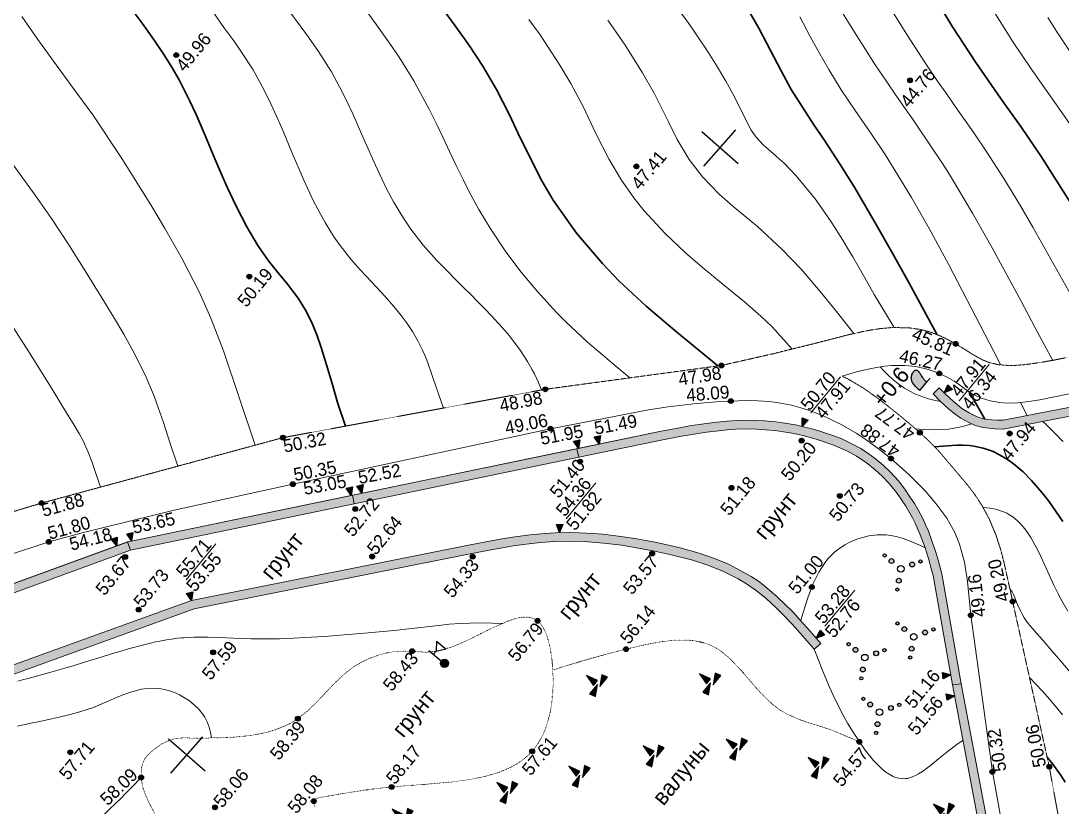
# Model space of a CAD drawing. Header units: millimetres. Extents: x -2893842 to -949497, y -1203244 to 262218.
# Drawn here: x -2253572 to -2189106, y -171913 to -123265 of the extents above; entities that cross this region are included whole.
import ezdxf

# ---------------------------------------------------------------- set-up
doc = ezdxf.new("R2010")
doc.units = ezdxf.units.MM
doc.linetypes.add('g5_05x2', pattern=[3.5, 2.5, -1])
doc.linetypes.add('g5_366', pattern=[0.85, 0.1, -0.75])
doc.layers.get('0').update_dxf_attribs({"lineweight": 5})
for name, color, linetype in [('!!!_ Размеры', 7, 'Continuous'), ('02_сетка', 253, 'Continuous'), ('06_Инженерно-технические сооружения', 253, 'Continuous'), ('07_Объекты электропередачи', 253, 'Continuous'), ('10_Границы покрытий и угодий', 253, 'Continuous'), ('12_Рельеф', 253, 'Continuous'), ('13_Растительность', 253, 'Continuous'), ('19_Горизонтали', 253, 'Continuous'), ('61_Отметки высоты поверхности', 253, 'Continuous')]:
    doc.layers.add(name, color=color, linetype=linetype)
doc.styles.add('LIKE17', font='d431.shx')
doc.styles.add('LIKE36', font='pragmai.shx')
doc.linetypes.add('g5_280_1', pattern='A,0.001,[21,GUGK_2005.shx,S=1,R=180,X=0,Y=0],2', length=2.001)

# ---------------------------------------------------------------- blocks, each defined once
blk = doc.blocks.new('BL_333')
at = {"color": 0}
for p, q in [((0, -3), (0, 3)), ((-3, 0), (3, 0))]:
    blk.add_line(p, q, dxfattribs=at)
blk = doc.blocks.new('g5_346')
blk.add_hatch(color=0).paths.add_polyline_path([(-0.375, 0), (-0.369, 0.104), (-0.361, 0.21), (-0.353, 0.299), (-0.341, 0.389), (-0.328, 0.465), (-0.313, 0.536), (-0.295, 0.599), (-0.276, 0.655), (-0.253, 0.71), (-0.224, 0.764), (-0.188, 0.818), (-0.144, 0.87), (-0.104, 0.907), (-0.06, 0.94), (-0.01, 0.971), (0.039, 0.993), (0.092, 1.013), (0.153, 1.029), (0.218, 1.041), (0.265, 1.046), (0.312, 1.046), (0.366, 1.041), (0.408, 1.029), (0.443, 1.011), (0.469, 0.986), (0.478, 0.971), (0.49, 0.941), (0.495, 0.904), (0.496, 0.872), (0.492, 0.833), (0.482, 0.774), (0.466, 0.712), (0.449, 0.654), (0.432, 0.601), (0.417, 0.553), (0.396, 0.489), (0.372, 0.417), (0.356, 0.362), (0.343, 0.318), (0.331, 0.269), (0.321, 0.221), (0.316, 0.188), (0.313, 0.153), (0.312, 0.121), (0.314, 0.093), (0.32, 0.067), (0.328, 0.047), (0.338, 0.029), (0.352, 0.015), (0.368, 0.004), (0.375, 0)])
at = {"color": 0}
for points in [[(-0.375, 0), (-0.369, 0.104), (-0.361, 0.21), (-0.353, 0.299), (-0.341, 0.389), (-0.328, 0.465), (-0.313, 0.536), (-0.295, 0.599), (-0.276, 0.655), (-0.253, 0.71), (-0.224, 0.764), (-0.188, 0.818), (-0.144, 0.87), (-0.104, 0.907), (-0.06, 0.94), (-0.01, 0.971), (0.039, 0.993), (0.092, 1.013), (0.153, 1.029), (0.218, 1.041), (0.265, 1.046), (0.312, 1.046), (0.366, 1.041), (0.408, 1.029), (0.443, 1.011), (0.469, 0.986), (0.478, 0.971), (0.49, 0.941), (0.495, 0.904), (0.496, 0.872), (0.492, 0.833), (0.482, 0.774), (0.466, 0.712), (0.449, 0.654), (0.432, 0.601), (0.417, 0.553), (0.396, 0.489), (0.372, 0.417), (0.356, 0.362), (0.343, 0.318), (0.331, 0.269), (0.321, 0.221), (0.316, 0.188), (0.313, 0.153), (0.312, 0.121), (0.314, 0.093), (0.32, 0.067), (0.328, 0.047), (0.338, 0.029), (0.352, 0.015), (0.368, 0.004), (0.375, 0)], [(-0.375, 0), (0.375, 0)], [(0.375, 0), (0.625, 0)]]:
    blk.add_lwpolyline(points, dxfattribs=at)
blk = doc.blocks.new('g5_330')
blk.add_hatch(color=0).paths.add_polyline_path([(-0.15, 0, 1), (0.15, 0, 1)])
at = {"color": 0}
blk.add_circle((0, 0), 0.15, dxfattribs=at)
blk = doc.blocks.new('g5_111_3b')
h = blk.add_hatch(color=0)
edge = h.paths.add_edge_path()
edge.add_arc((0, 0), 0.25, 0, 360)
at = {"color": 0}
for points in [[(0, 1.25), (0, 0.25)], [(0.25, 0.875), (0, 0.875)], [(0.75, 1.25), (0.25, 0.875), (0.75, 0.5)], [(0.75, 1.25), (0.75, 0.5)]]:
    blk.add_lwpolyline(points, dxfattribs=at)
blk.add_circle((0, 0), 0.25, dxfattribs=at)
blk = doc.blocks.new('g5_395_2')
h = blk.add_hatch(color=0)
h.paths.add_polyline_path([(-0.8, -0.375, 1), (-0.5, -0.375, 1)])
h.paths.add_polyline_path([(-1.026, -0.65, 1), (-1.226, -0.65, 1)])
h.paths.add_polyline_path([(0.8, -0.375, 1), (0.5, -0.375, 1)])
h.paths.add_polyline_path([(1.026, -0.65, 1), (1.226, -0.65, 1)])
h.paths.add_polyline_path([(0.15, 0.75, 1), (-0.15, 0.75, 1)])
h.paths.add_polyline_path([(0.1, 1.3, 1), (-0.1, 1.3, 1)])
at = {"color": 0}
for centre, radius in [((0, 1.3), 0.1), ((0, 0.75), 0.15), ((0, 0), 0.2), ((-1.126, -0.65), 0.1), ((-0.65, -0.375), 0.15), ((0.65, -0.375), 0.15), ((1.126, -0.65), 0.1)]:
    blk.add_circle(centre, radius, dxfattribs=at)
blk = doc.blocks.new('g5_348b')
for points in [[(-0.194, 0.15), (0.194, 0.15), (0, 0.874)], [(-0.75, 0), (-0.649, -0.375), (0, 0)], [(0.75, -0.2), (0.649, 0.175), (0, -0.2)]]:
    blk.add_hatch(color=0).paths.add_polyline_path(points)
at = {"color": 0}
for points in [[(-0.194, 0.15), (0.194, 0.15), (0, 0.874)], [(-0.75, 0), (-0.649, -0.375), (0, 0)], [(0.75, -0.2), (0.649, 0.175), (0, -0.2)]]:
    blk.add_lwpolyline(points, close=True, dxfattribs=at)
blk = doc.blocks.new('g5_330a')
blk.add_hatch(color=0).paths.add_polyline_path([(0, 0), (-0.2, 0.5), (0.2, 0.5)])
at = {"color": 0}
blk.add_lwpolyline([(0, 0), (-0.2, 0.5), (0.2, 0.5)], close=True, dxfattribs=at)
blk = doc.blocks.new('Топо_07.04.17')
at = {"layer": '06_Инженерно-технические сооружения', "linetype": 'Continuous', "lineweight": 20}
for points in [[(-271117, -2933), (-270695, -2597), (-270420, -2942), (-270136, -3283), (-269909, -3546), (-269709, -3754), (-269439, -4019), (-269032, -4350), (-268725, -4550), (-268464, -4694), (-268102, -4839), (-267684, -4935), (-267332, -5001), (-266979, -5033), (-234682, -2483), (-211990, -606), (-206575, -156), (-205784, 79), (-205350, 464), (-204995, 931), (-204435, 1899), (-203961, 1641), (-204236, 1136), (-204501, 701), (-204712, 375), (-205077, -46), (-205524, -405), (-206479, -690), (-211832, -1135), (-234639, -3021), (-267053, -5580), (-267557, -5518), (-268300, -5348), (-268755, -5157), (-269163, -4920), (-269577, -4610), (-269893, -4334), (-270258, -3969), (-270711, -3444)], [(-293359, -4352), (-288063, -3867), (-286994, -3791), (-285977, -3727), (-285313, -3700), (-284553, -3695), (-284041, -3700), (-283517, -3724), (-282787, -3785), (-282229, -3859), (-281686, -3959), (-281106, -4078), (-280575, -4213), (-279958, -4397), (-279414, -4581), (-278621, -4889), (-277647, -5353), (-276789, -5855), (-276270, -6221), (-275708, -6688), (-275207, -7187), (-274817, -7642), (-274452, -8122), (-274060, -8725), (-273571, -9641), (-273249, -10408), (-273119, -10747), (-272886, -11494), (-272682, -12339), (-272548, -13020), (-272432, -13738), (-272380, -14101), (-271945, -20949), (-271404, -20947), (-271842, -14045), (-271971, -13187), (-272060, -12679), (-272214, -11953), (-272366, -11345), (-272497, -10925), (-272609, -10569), (-272829, -9998), (-273021, -9547), (-273288, -9025), (-273521, -8587), (-273852, -8041), (-274308, -7419), (-274680, -6966), (-275111, -6520), (-275519, -6143), (-275941, -5792), (-276492, -5404), (-277052, -5061), (-277518, -4809), (-278409, -4393), (-278870, -4213), (-279229, -4073), (-279802, -3880), (-280431, -3693), (-280985, -3551), (-281683, -3410), (-282145, -3325), (-282729, -3248), (-283354, -3196), (-283972, -3162), (-284639, -3155), (-285432, -3161), (-286333, -3202), (-287053, -3254), (-288107, -3329), (-293408, -3814)], [(-307484, -5644), (-293359, -4352), (-293408, -3814), (-307533, -5106)], [(-321575, -6932), (-307484, -5644), (-307533, -5106), (-321663, -6398), (-321702, -6408)], [(-336713, -10587), (-321575, -6932), (-321702, -6408), (-336839, -10062)], [(-280205, -17792), (-279759, -17487), (-280096, -16995), (-280468, -16454), (-280735, -16085), (-281261, -15357), (-282115, -14309), (-282671, -13713), (-283115, -13278), (-283579, -12878), (-284167, -12463), (-284881, -11972), (-285700, -11519), (-286620, -11083), (-287756, -10630), (-288448, -10377), (-289255, -10108), (-289810, -9939), (-290477, -9737), (-291464, -9471), (-292418, -9252), (-292974, -9138), (-293858, -8991), (-294424, -8914), (-295306, -8830), (-295981, -8796), (-296883, -8779), (-297984, -8806), (-298633, -8838), (-299228, -8873), (-300739, -8989), (-318163, -10456), (-327621, -12705), (-341411, -16027), (-354570, -20281), (-355206, -20513), (-355801, -20753), (-356268, -20968), (-356745, -21210), (-357284, -21556), (-357888, -22064), (-358324, -22510), (-358663, -22906), (-359110, -23496), (-359523, -24124), (-359898, -24787), (-360152, -25268), (-360333, -25652), (-360810, -26902), (-361068, -27793), (-361333, -29070), (-361513, -30254), (-361670, -31401), (-351619, -81332), (-351090, -81225), (-361123, -31384), (-360981, -30348), (-360817, -29239), (-360544, -27924), (-360283, -27022), (-359836, -25865), (-359480, -25146), (-359104, -24468), (-358669, -23808), (-358242, -23245), (-357796, -22735), (-357349, -22316), (-356963, -21991), (-356477, -21679), (-355820, -21346), (-355114, -21054), (-354395, -20792), (-347571, -18609), (-341264, -16547), (-327496, -13230), (-318077, -10991), (-300696, -9527), (-299509, -9436), (-298671, -9381), (-297984, -9346), (-297196, -9325), (-296303, -9327), (-295439, -9364), (-294549, -9444), (-293605, -9577), (-292421, -9803), (-291335, -10065), (-290202, -10385), (-289419, -10623), (-288341, -10989), (-287141, -11452), (-286176, -11891), (-285256, -12382), (-284404, -12935), (-283918, -13299), (-283352, -13802), (-282806, -14351), (-282271, -14964), (-281690, -15684), (-281210, -16350)], [(-271945, -20949), (-271404, -20947), (-270380, -34900), (-270177, -45760), (-270717, -45770), (-270920, -34925)]]:
    blk.add_hatch(color=256, dxfattribs=at).paths.add_polyline_path(points)
at = {"layer": '02_сетка', "linetype": 'Continuous'}
for p, q in [((-283623, 12670), (-281401, 14686)), ((-281504, 12567), (-283520, 14789)), ((-320646, -20934), (-318425, -18918)), ((-318527, -21037), (-320544, -18816))]:
    blk.add_line(p, q, dxfattribs=at)
at = {"layer": '06_Инженерно-технические сооружения', "linetype": 'Continuous', "lineweight": 20}
for points in [[(-234639, -3021), (-267053, -5580), (-267557, -5518), (-268300, -5348), (-268755, -5157), (-269163, -4920), (-269577, -4610), (-269893, -4334), (-270258, -3969), (-270711, -3444), (-271117, -2933), (-270695, -2597), (-270420, -2942), (-270136, -3283), (-269909, -3546), (-269709, -3754), (-269439, -4019), (-269032, -4350), (-268725, -4550), (-268464, -4694), (-268102, -4839), (-267684, -4935), (-267332, -5001), (-266979, -5033), (-234682, -2483)], [(-278776, -3240), (-276693, -1231)], [(-269553, -3531), (-267471, -1522)], [(-294560, -8045), (-292478, -6035)], [(-318356, -9155), (-316273, -7145)], [(-341264, -16547), (-327496, -13230), (-318077, -10991), (-300696, -9527), (-299509, -9436), (-298671, -9381), (-297984, -9346), (-297196, -9325), (-296303, -9327), (-295439, -9364), (-294549, -9444), (-293605, -9577), (-292421, -9803), (-291335, -10065), (-290202, -10385), (-289419, -10623), (-288341, -10989), (-287141, -11452), (-286176, -11891), (-285256, -12382), (-284404, -12935), (-283918, -13299), (-283352, -13802), (-282806, -14351), (-282271, -14964), (-281690, -15684), (-281210, -16350), (-280205, -17792), (-279759, -17487), (-280096, -16995), (-280468, -16454), (-280735, -16085), (-281261, -15357), (-282115, -14309), (-282671, -13713), (-283115, -13278), (-283579, -12878), (-284167, -12463), (-284881, -11972), (-285700, -11519), (-286620, -11083), (-287756, -10630), (-288448, -10377), (-289255, -10108), (-289810, -9939), (-290477, -9737), (-291464, -9471), (-292418, -9252), (-292974, -9138), (-293858, -8991), (-294424, -8914), (-295306, -8830), (-295981, -8796), (-296883, -8779), (-297984, -8806), (-298633, -8838), (-299228, -8873), (-300739, -8989), (-318163, -10456), (-327621, -12705), (-341411, -16027)], [(-279389, -16448), (-277307, -14439)]]:
    blk.add_lwpolyline(points, dxfattribs=at)
at = {"layer": '06_Инженерно-технические сооружения', "linetype": 'g5_280_1', "lineweight": 20}
for points in [[(-204435, 1899), (-204995, 931), (-205350, 464), (-205784, 79), (-206575, -156), (-211990, -606), (-234682, -2483), (-266979, -5033), (-267332, -5001), (-267684, -4935), (-268102, -4839), (-268464, -4694), (-268810, -4495), (-269032, -4350), (-269439, -4019), (-269709, -3754), (-269909, -3546), (-270136, -3283), (-270420, -2942), (-270695, -2597)], [(-270380, -34900), (-271404, -20947), (-271842, -14045), (-271971, -13187), (-272060, -12679), (-272214, -11953), (-272366, -11345), (-272497, -10925), (-272609, -10569), (-272829, -9998), (-273021, -9547), (-273288, -9025), (-273521, -8587), (-273852, -8041), (-274308, -7419), (-274680, -6966), (-275111, -6520), (-275519, -6143), (-275941, -5792), (-276492, -5404), (-277052, -5061), (-277518, -4809), (-278409, -4393), (-278870, -4213), (-279229, -4073), (-279802, -3880), (-280431, -3693), (-280985, -3551), (-281683, -3410), (-282145, -3325), (-282729, -3248), (-283354, -3196), (-283972, -3162), (-284639, -3155), (-285432, -3161), (-286333, -3202), (-287053, -3254), (-288107, -3329), (-321663, -6398), (-347877, -12726)], [(-279759, -17487), (-280096, -16995), (-280468, -16454), (-280735, -16085), (-281261, -15357), (-282115, -14309), (-282671, -13713), (-283115, -13278), (-283579, -12878), (-284167, -12463), (-284881, -11972), (-285700, -11519), (-286620, -11083), (-287756, -10630), (-288448, -10377), (-289255, -10108), (-289810, -9939), (-290477, -9737), (-291464, -9471), (-292418, -9252), (-292974, -9138), (-293858, -8991), (-294424, -8914), (-295306, -8830), (-295981, -8796), (-296883, -8779), (-297984, -8806), (-298633, -8838), (-299228, -8873), (-300739, -8989), (-318163, -10456), (-327621, -12705), (-341411, -16027)]]:
    blk.add_lwpolyline(points, dxfattribs=at)
at = {"layer": '06_Инженерно-технические сооружения', "linetype": 'Continuous', "lineweight": 20}
for points in [[(-293359, -4352), (-288063, -3867), (-286994, -3791), (-285977, -3727), (-285313, -3700), (-284553, -3695), (-284041, -3700), (-283517, -3724), (-282787, -3785), (-282229, -3859), (-281686, -3959), (-281106, -4078), (-280575, -4213), (-279958, -4397), (-279414, -4581), (-278621, -4889), (-277647, -5353), (-276789, -5855), (-276270, -6221), (-275708, -6688), (-275207, -7187), (-274817, -7642), (-274452, -8122), (-274060, -8725), (-273571, -9641), (-273249, -10408), (-273119, -10747), (-272886, -11494), (-272682, -12339), (-272548, -13020), (-272432, -13738), (-272380, -14101), (-271945, -20949), (-271404, -20947), (-271842, -14045), (-271971, -13187), (-272060, -12679), (-272214, -11953), (-272366, -11345), (-272497, -10925), (-272609, -10569), (-272829, -9998), (-273021, -9547), (-273288, -9025), (-273521, -8587), (-273852, -8041), (-274308, -7419), (-274680, -6966), (-275111, -6520), (-275519, -6143), (-275941, -5792), (-276492, -5404), (-277052, -5061), (-277518, -4809), (-278409, -4393), (-278870, -4213), (-279229, -4073), (-279802, -3880), (-280431, -3693), (-280985, -3551), (-281683, -3410), (-282145, -3325), (-282729, -3248), (-283354, -3196), (-283972, -3162), (-284639, -3155), (-285432, -3161), (-286333, -3202), (-287053, -3254), (-288107, -3329), (-293408, -3814)], [(-307484, -5644), (-293359, -4352), (-293408, -3814), (-307533, -5106)], [(-321575, -6932), (-307484, -5644), (-307533, -5106), (-321663, -6398), (-321702, -6408)], [(-336713, -10587), (-321575, -6932), (-321702, -6408), (-336839, -10062)], [(-271945, -20949), (-271404, -20947), (-270380, -34900), (-270177, -45760), (-270717, -45770), (-270920, -34925)]]:
    blk.add_lwpolyline(points, close=True, dxfattribs=at)
at = {"layer": '10_Границы покрытий и угодий', "linetype": 'g5_05x2', "lineweight": 20}
for points in [[(-262622, -1624), (-263532, -1702), (-264423, -1753), (-265172, -1771), (-265776, -1756), (-266301, -1706), (-266906, -1586), (-267419, -1405), (-267825, -1190), (-268353, -821), (-268945, -344), (-269535, 110), (-270236, 568), (-270862, 894), (-271445, 1120), (-272169, 1307), (-273195, 1436), (-273873, 1455), (-274773, 1416), (-275861, 1303), (-277921, 1016), (-280613, 661), (-283935, 295)], [(-368216, -6668), (-367707, -7573), (-367179, -8369), (-366837, -8796), (-366395, -9272), (-365788, -9822), (-365369, -10137), (-364754, -10489), (-364272, -10665), (-363713, -10778), (-363229, -10820), (-362462, -10819), (-361220, -10748), (-360354, -10672), (-359352, -10500), (-357592, -10057), (-343263, -6415), (-326710, -3421), (-311414, -1083), (-294936, 60), (-283935, 295)], [(-276579, -1207), (-276067, -1549), (-275306, -2136), (-274404, -2946), (-273476, -3869), (-272787, -4583), (-272235, -5178), (-271692, -5807), (-271174, -6474), (-269710, -8651), (-269252, -9405), (-268888, -10132), (-268540, -11002), (-268245, -11996), (-268045, -12965), (-267921, -13859), (-266571, -26654), (-265953, -35661), (-265544, -45690), (-265212, -60377), (-265000, -80325), (-263208, -98815), (-262761, -112739), (-262608, -114858)]]:
    blk.add_lwpolyline(points, dxfattribs=at)
at = {"layer": '10_Границы покрытий и угодий', "linetype": 'Continuous', "lineweight": 20}
for points in [[(-276579, -1207), (-275666, -1044), (-275043, -963), (-274423, -909), (-273905, -890), (-273486, -897), (-272654, -981), (-272005, -1125), (-271474, -1299), (-271107, -1450), (-270632, -1688), (-270168, -1969), (-269723, -2296), (-269419, -2558), (-268987, -2981), (-268653, -3244), (-268163, -3535), (-267653, -3754), (-267078, -3924), (-266637, -4009), (-265974, -4073), (-265278, -4075), (-264581, -4034), (-243503, -2165)], [(-342456, -9180), (-326541, -5856), (-324426, -5530), (-318614, -4788), (-311126, -4016), (-294895, -2402), (-288743, -1926), (-287495, -1884), (-285744, -1874), (-284488, -1910), (-283607, -1959), (-282676, -2038), (-281942, -2131), (-281248, -2255), (-280786, -2363), (-279898, -2638), (-279342, -2855), (-278887, -3059), (-278111, -3462), (-276979, -4174), (-276093, -4835), (-275555, -5282), (-274803, -5966), (-274157, -6611), (-273186, -7690), (-272287, -8841), (-271712, -9681), (-271141, -10673), (-270744, -11604), (-270537, -12343), (-270361, -13491), (-270304, -14710), (-270342, -16799), (-270106, -26577), (-268829, -45483)], [(-280836, -15945), (-280659, -15527), (-280418, -14975), (-280295, -14707), (-280215, -14538), (-280121, -14344), (-279921, -13959), (-279832, -13798), (-279690, -13556), (-279515, -13282), (-279379, -13086), (-279178, -12824), (-279108, -12740), (-278945, -12557), (-278711, -12325), (-278496, -12140), (-278309, -11999), (-278054, -11834), (-277759, -11673), (-277599, -11598), (-277463, -11540), (-277313, -11482), (-277084, -11405), (-276923, -11359), (-276756, -11318), (-276448, -11258), (-276067, -11214), (-275684, -11202), (-275553, -11206), (-275218, -11234), (-274977, -11271), (-274725, -11328), (-274377, -11437), (-273970, -11605), (-273701, -11738), (-273460, -11868), (-273239, -11997), (-272996, -12144), (-272682, -12339)], [(-271690, -24433), (-272100, -24651), (-272667, -24975), (-273328, -25399), (-273872, -25755), (-274124, -25909), (-274400, -26063), (-274666, -26192), (-274851, -26266), (-274958, -26302), (-275063, -26332), (-275237, -26370), (-275381, -26387), (-275496, -26390), (-275653, -26379), (-275761, -26360), (-275911, -26319), (-276101, -26241), (-276237, -26168), (-276660, -25848), (-276905, -25600), (-277335, -25054), (-277771, -24363), (-277959, -24026), (-278264, -23432), (-278471, -23001), (-278667, -22565), (-278864, -22099), (-279269, -21023), (-279540, -20194), (-279683, -19718), (-279841, -19164), (-280034, -18445), (-280205, -17792)], [(-330540, -25180), (-330340, -25176), (-330085, -25165), (-329904, -25153), (-329688, -25133), (-329131, -25047), (-328874, -24988), (-328495, -24877), (-328070, -24725), (-327385, -24422), (-327038, -24246), (-326115, -23716), (-325444, -23278), (-324919, -22907), (-324710, -22753), (-324239, -22395), (-323874, -22108), (-323570, -21863), (-323110, -21487), (-322503, -20985)]]:
    blk.add_lwpolyline(points, dxfattribs=at)
at = {"layer": '10_Границы покрытий и угодий', "linetype": 'g5_366', "lineweight": 20}
for points in [[(-321917, -23304), (-322199, -22587), (-322353, -22107), (-322450, -21682), (-322491, -21385), (-322503, -20985), (-322483, -20726), (-322400, -20344), (-322256, -20019), (-322118, -19829), (-321979, -19687), (-321857, -19583), (-321702, -19470), (-321523, -19355), (-321314, -19233), (-321031, -19087), (-320748, -18968), (-320203, -18841), (-319916, -18830), (-319612, -18848), (-319164, -18907), (-318605, -18973), (-318245, -19012), (-317554, -19080), (-316968, -19126), (-316490, -19153), (-315869, -19167), (-315478, -19162), (-315009, -19138), (-314800, -19120), (-314396, -19071), (-313850, -18970), (-313239, -18799), (-313012, -18716), (-312800, -18628), (-312458, -18462), (-311855, -18089), (-311251, -17631), (-310930, -17365), (-310591, -17078), (-310053, -16627), (-309400, -16125), (-308827, -15757), (-308553, -15611), (-307824, -15311), (-307172, -15138), (-306732, -15064), (-306508, -15040), (-306183, -15020), (-306026, -15017), (-305600, -15029), (-304951, -15109), (-304404, -15221), (-304070, -15273), (-303410, -15278), (-302818, -15196), (-302536, -15135), (-302135, -15031), (-301762, -14919), (-301476, -14826), (-300416, -14447), (-299833, -14236), (-298794, -13915), (-298429, -13839), (-298133, -13802), (-297976, -13794), (-297695, -13810), (-297465, -13859), (-297219, -13969), (-297027, -14118), (-296874, -14306), (-296725, -14579), (-296611, -14895), (-296540, -15172), (-296439, -15890), (-296413, -16682), (-296442, -17403), (-296500, -18019), (-296563, -18462), (-296721, -19241), (-296890, -19834), (-296969, -20060), (-297191, -20596), (-297264, -20746), (-297446, -21080), (-297637, -21377), (-297848, -21656), (-298107, -21944), (-298272, -22102), (-298585, -22354), (-298957, -22593), (-299325, -22781), (-299737, -22948), (-300166, -23084), (-300660, -23203), (-301332, -23314), (-301992, -23381), (-302317, -23402), (-303432, -23427), (-305092, -23387), (-306248, -23342), (-307162, -23316), (-307959, -23310), (-308145, -23312), (-308616, -23319), (-308863, -23325), (-309886, -23363), (-310446, -23392), (-311022, -23427), (-311504, -23458), (-311796, -23478), (-311898, -23515), (-311971, -23559), (-312027, -23617), (-312056, -23673), (-312062, -23739), (-312061, -23805), (-312055, -23867), (-312032, -23951), (-312012, -24027)], [(-296436, -17252), (-295091, -16994), (-294433, -16877), (-292840, -16622), (-291917, -16495), (-291090, -16395), (-290413, -16326), (-289856, -16284), (-289299, -16264), (-288861, -16268), (-288322, -16303), (-287815, -16377), (-287591, -16425), (-287269, -16515), (-286935, -16639), (-286623, -16791), (-286382, -16939), (-286110, -17142), (-285893, -17333), (-285552, -17685), (-284973, -18419), (-284794, -18672), (-284484, -19127), (-284178, -19579), (-283871, -20014), (-283552, -20434), (-283156, -20890), (-282702, -21317), (-282309, -21608), (-281745, -21942), (-281206, -22209), (-280292, -22614), (-279642, -22915), (-278074, -23803)]]:
    blk.add_lwpolyline(points, dxfattribs=at)
at = {"layer": '19_Горизонтали', "linetype": 'Continuous', "lineweight": 20}
for points in [[(-266760, -1615), (-266866, -1342), (-269263, 4946), (-270203, 7275), (-271070, 9296), (-272392, 12113), (-273091, 13474), (-273935, 15035), (-274647, 16409), (-275269, 17733), (-275761, 18872), (-276176, 19892), (-276676, 21185)], [(-274158, 21422), (-273514, 20033), (-272877, 18714), (-272375, 17712), (-271822, 16645), (-271283, 15634), (-270720, 14595), (-270463, 14121), (-270218, 13666), (-268934, 11168), (-268582, 10438), (-267426, 7902), (-266463, 5641), (-265058, 2162), (-264374, 428), (-263926, -709), (-263523, -1702)], [(-275576, 1333), (-276483, 2804), (-277339, 4149), (-278351, 5636), (-279405, 7032), (-280751, 8580), (-282124, 10002), (-282881, 10837), (-283786, 12020), (-284491, 13183), (-285086, 14488), (-285516, 15684), (-286182, 17513), (-286745, 18836), (-287632, 20667), (-288517, 22309)], [(-273047, 1418), (-274040, 3597), (-274514, 4691), (-274860, 5489), (-275107, 6051), (-275362, 6622), (-275602, 7145), (-276157, 8296), (-276561, 9072), (-277015, 9880), (-278022, 11436), (-278678, 12291), (-278920, 12577), (-279126, 12806), (-279836, 13559), (-280217, 14084), (-280476, 14548), (-280476, 14548), (-280820, 15478), (-280820, 15478), (-281270, 16719), (-281692, 17750), (-282147, 18766), (-282572, 19649), (-283229, 20923), (-283563, 21538), (-284313, 22859)], [(-279474, 811), (-280551, 2321), (-281161, 3047), (-282076, 4041), (-283262, 5263), (-284428, 6462), (-285365, 7473), (-286479, 8792), (-287612, 10350), (-288154, 11211), (-288796, 12379), (-289407, 13731), (-290039, 15439), (-290645, 17174), (-291241, 18686), (-291780, 19881), (-292793, 21876), (-293367, 22914)], [(-260473, -1393), (-260750, -727), (-262043, 2441), (-263809, 6630), (-264434, 8031), (-265267, 9815), (-266127, 11546), (-266799, 12828), (-267240, 13648), (-267697, 14488), (-268190, 15394), (-268656, 16256), (-269226, 17335), (-270049, 18966), (-270403, 19694), (-270947, 20851)], [(-289656, 173), (-290437, 992), (-291181, 1772), (-292014, 2672), (-292628, 3374), (-293190, 4050), (-293686, 4678), (-294760, 6148), (-295602, 7432), (-296402, 8791), (-297212, 10353), (-297767, 11574), (-298251, 12774), (-298514, 13478), (-298857, 14445), (-299168, 15351), (-299469, 16233), (-299767, 17092), (-300106, 18037), (-300871, 19945), (-300871, 19945), (-301602, 21485), (-302097, 22433), (-302770, 23650), (-303472, 24872)], [(-308073, 25139), (-307428, 24022), (-307052, 23359), (-306539, 22413), (-306539, 22413), (-305884, 21061), (-305884, 21061), (-305483, 20092), (-305156, 19201), (-304862, 18326), (-304862, 18326), (-304357, 16710), (-304357, 16710), (-303829, 15018), (-303829, 15018), (-303316, 13530), (-302968, 12646), (-302968, 12646), (-302477, 11563), (-302090, 10831), (-302090, 10831), (-301443, 9780), (-300709, 8742), (-300248, 8137), (-299605, 7325), (-299168, 6783), (-298931, 6489), (-298382, 5802), (-298077, 5412), (-297745, 4977), (-297138, 4136), (-296772, 3588), (-296208, 2638), (-295831, 1889), (-295831, 1889), (-295600, 1349), (-295498, 1082), (-295327, 572), (-295225, 208), (-295182, 43)], [(-265019, 20782), (-263772, 18197), (-262816, 16365), (-262375, 15545), (-261271, 13530), (-259657, 10561), (-258247, 7803), (-257217, 5657), (-256079, 3181), (-255696, 2330), (-255564, 2036), (-254647, -24), (-254267, -877)], [(-251032, -607), (-251412, 178), (-252486, 2381), (-252998, 3420), (-253526, 4482), (-253988, 5398), (-254544, 6488), (-254938, 7250), (-255680, 8655), (-256169, 9560), (-256806, 10724), (-257667, 12280), (-258558, 13892), (-259510, 15641), (-260133, 16815), (-260912, 18337), (-261435, 19405)], [(-301330, -384), (-301516, 403), (-301663, 1089), (-301752, 1506), (-301834, 1879), (-301965, 2435), (-302071, 2839), (-302216, 3324), (-302432, 3928), (-302432, 3928), (-302707, 4548), (-302972, 5057), (-303297, 5611), (-303684, 6208), (-304151, 6875), (-304633, 7531), (-305159, 8242), (-305486, 8692), (-305881, 9257), (-306136, 9641), (-306601, 10411), (-306860, 10892), (-307030, 11231), (-307313, 11840), (-307567, 12441), (-307892, 13291), (-308331, 14591), (-308891, 16451), (-309132, 17276), (-309317, 17901), (-309571, 18727), (-309832, 19528), (-310114, 20326), (-310367, 20980), (-310686, 21728), (-311307, 22977), (-311675, 23645), (-312180, 24544), (-312997, 26049)], [(-324539, 26621), (-323715, 25094), (-322762, 23411), (-321682, 21533), (-320863, 20080), (-319370, 17204), (-318251, 14853), (-317870, 14037), (-317239, 12651), (-316902, 11884), (-316369, 10616), (-315554, 8469), (-315008, 6772), (-314455, 4665), (-314455, 4665), (-313842, 1819), (-313179, -1353)], [(-318081, -2102), (-318388, -653), (-318661, 680), (-318857, 1575), (-319051, 2367), (-319456, 3745), (-319982, 5189), (-320485, 6395), (-320993, 7530), (-321576, 8783), (-322411, 10558), (-323235, 12262), (-324124, 14010), (-324964, 15559), (-325872, 17176), (-327001, 19175), (-327774, 20587), (-328656, 22302), (-329836, 24813), (-330462, 26221), (-330945, 27325)], [(-338189, 30062), (-337075, 27637), (-335505, 24062), (-334396, 21529), (-333819, 20241), (-332820, 18090), (-331821, 16075), (-330893, 14329), (-329478, 11791), (-328267, 9589), (-327371, 7863), (-326435, 5967), (-325484, 3967), (-325220, 3406), (-324493, 1849), (-324213, 1244), (-323906, 546), (-323732, 109), (-323732, 109), (-323488, -614), (-323332, -1207), (-323244, -1601), (-322984, -2851)], [(-270697, -3460), (-271036, -3357), (-271427, -3206), (-271774, -3047), (-272198, -2817), (-272575, -2574), (-272829, -2385), (-273217, -2048), (-273495, -1765), (-273768, -1449), (-273989, -1165), (-274178, -900)], [(-265473, -4914), (-265801, -4074)], [(-268953, -5042), (-269447, -5137), (-269715, -5169), (-270157, -5194), (-270417, -5195), (-270968, -5171), (-271375, -5134), (-271962, -5052), (-272434, -4963)], [(-263458, -6772), (-263554, -6640), (-263767, -6356), (-263987, -6073), (-264357, -5616), (-264553, -5383)], [(-268841, -10249), (-268596, -10309), (-268410, -10357), (-268335, -10378), (-268179, -10426), (-267998, -10490), (-267838, -10554), (-267549, -10699), (-267418, -10780), (-267288, -10871), (-267194, -10945), (-267002, -11116), (-266766, -11372), (-266608, -11577), (-266523, -11700), (-266414, -11871), (-266278, -12107), (-266106, -12449), (-265987, -12713), (-265824, -13120), (-265856, -13038), (-265708, -13434), (-265374, -14441), (-265239, -14866), (-265034, -15488), (-264830, -16053), (-264654, -16499), (-264336, -17229)], [(-329413, -14205), (-329112, -14158), (-328769, -14105), (-327336, -13884), (-326431, -13731), (-325914, -13638), (-325184, -13502), (-324333, -13342), (-323602, -13206), (-323257, -13143), (-323002, -13098), (-322668, -13040), (-322245, -12969), (-321586, -12867), (-321322, -12831), (-320989, -12789), (-320673, -12755), (-320410, -12731), (-319981, -12701), (-319663, -12688), (-319303, -12683), (-319049, -12686), (-318891, -12691), (-318593, -12706), (-318271, -12729), (-318003, -12754), (-317401, -12824), (-316675, -12928), (-315859, -13057), (-315401, -13130), (-314781, -13223), (-313965, -13328), (-313036, -13422), (-312157, -13489), (-311449, -13532), (-310660, -13571), (-309997, -13599), (-309024, -13635), (-308006, -13670), (-307530, -13685), (-305921, -13719), (-304810, -13720), (-303340, -13707), (-302963, -13708), (-302664, -13712), (-302487, -13715), (-301811, -13742), (-301215, -13785), (-300622, -13844), (-299807, -13946), (-299189, -14037)], [(-264137, -21709), (-265117, -20243), (-265593, -19547), (-266085, -18841), (-266420, -18368), (-266628, -18073), (-266782, -17843), (-266922, -17613), (-267071, -17332), (-267178, -17096), (-267276, -16836), (-267389, -16462), (-267429, -16315), (-267512, -16015), (-267588, -15780), (-267636, -15658), (-267675, -15574), (-267712, -15506), (-267754, -15440)], [(-329760, -16961), (-328918, -16880), (-328259, -16822), (-327774, -16779), (-327208, -16722), (-326434, -16625), (-325822, -16527), (-325411, -16446), (-324955, -16339), (-324604, -16244), (-324001, -16063), (-323621, -15946), (-323046, -15780), (-322790, -15714), (-322476, -15646), (-322108, -15587), (-321884, -15563), (-321669, -15551), (-321324, -15557), (-320763, -15642), (-320370, -15763), (-320073, -15888), (-319769, -16047), (-319573, -16168), (-319274, -16382), (-319047, -16572), (-318879, -16732), (-318539, -17123), (-318343, -17410), (-318176, -17719), (-318052, -18033), (-317968, -18358), (-317922, -18694), (-317911, -19045)], [(-267163, -21041), (-266466, -21961), (-266192, -22350), (-265785, -22956), (-265392, -23571)]]:
    blk.add_lwpolyline(points, dxfattribs=at)
at = {"layer": '19_Горизонтали', "linetype": 'Continuous', "lineweight": 30}
for points in [[(-284155, 291), (-286554, 2773), (-288144, 4459), (-289654, 6218), (-290551, 7384), (-291934, 9442), (-293132, 11640), (-293691, 12897), (-294368, 14688), (-294813, 15973), (-295250, 17228), (-295858, 18828), (-296536, 20354), (-297214, 21706), (-297937, 23037), (-298842, 24613)], [(-270457, 683), (-271822, 4039), (-272612, 5962), (-273411, 7844), (-274500, 10280), (-275227, 11813), (-276053, 13456), (-276573, 14438), (-277717, 16775), (-278222, 18033), (-278714, 19323), (-279290, 20777), (-279836, 22017)], [(-307479, -810), (-307805, 700), (-308014, 1905), (-308216, 3096), (-308427, 4190), (-308615, 4996), (-308810, 5686), (-309107, 6529), (-309495, 7381), (-310112, 8406), (-310585, 9111), (-311071, 9893), (-311618, 10913), (-312164, 12119), (-312683, 13469), (-313096, 14696), (-313328, 15437), (-313655, 16532), (-314097, 18038), (-314507, 19381), (-314794, 20258), (-315281, 21593), (-315658, 22474), (-316061, 23293), (-316602, 24322), (-317189, 25381), (-317964, 26723)], [(-257405, -1138), (-258525, 1520), (-259124, 2933), (-260141, 5281), (-261136, 7483), (-262815, 10912), (-263830, 12822), (-264901, 14783), (-266175, 17149), (-267356, 19489), (-268701, 22421), (-269756, 24934), (-270848, 27742), (-272093, 31190), (-273100, 34138), (-274279, 37570), (-274586, 38425)], [(-268864, -3078), (-268102, -4839)], [(-271390, -6195), (-270324, -6226), (-270010, -6250), (-269628, -6293), (-269227, -6363), (-268977, -6422), (-268419, -6609), (-268046, -6779), (-267831, -6895), (-267446, -7137), (-266995, -7481), (-266745, -7701), (-266450, -7990), (-266127, -8344), (-265658, -8931), (-265087, -9766), (-264748, -10325), (-264021, -11676)], [(-265692, -27726), (-265910, -27291), (-266154, -26831), (-266386, -26431), (-266503, -26250), (-266633, -26062)]]:
    blk.add_lwpolyline(points, dxfattribs=at)
at = {"layer": '02_сетка', "xscale": 500.0000000002746, "yscale": 500.0000000002746, "zscale": 500.0000000002746, "rotation": 42.22816425403256}
for p in [(-282512, 13678), (-319536, -19926)]:
    blk.add_blockref('BL_333', p, dxfattribs=at)
at = {"layer": '06_Инженерно-технические сооружения', "linetype": 'Continuous', "lineweight": 20}
for p, xscale, yscale, zscale, rotation in [((-270420, -2942, -67200), 999.9999999999999, 999.9999999999999, 999.9999999999999, 306.6801575356055), ((-292007, -3686, -67200), 1000.000000000001, 1000.000000000001, 1000.000000000001, 6.387523671959466), ((-293303, -3804, -67200), 1000.000000000001, 1000.000000000001, 1000.000000000001, 6.496958538061426), ((-279392, -4018, -67200), 1000, 1000, 1000, 331.3791247031115), ((-307615, -5113, -67200), 1000, 1000, 1000, 6.496958553266431), ((-306945, -5052, -67200), 999.9999999999993, 999.9999999999993, 999.9999999999993, 6.387523660889713), ((-322390, -6574, -67200), 999.9999999999998, 999.9999999999998, 999.9999999999998, 12.14565834917985), ((-321440, -6378, -67200), 999.9999999999993, 999.9999999999993, 999.9999999999993, 6.387523660889713), ((-295055, -8854, -67200), 1000.000000000001, 1000.000000000001, 1000.000000000001, 353.6320745799748), ((-318163, -10456, -67200), 999.9999999999999, 999.9999999999999, 999.9999999999999, 7.27193014505828), ((-280009, -17122, -67200), 1000, 1000, 1000, 304.654405873098), ((-271986, -20314, -67200), 999.9999999999997, 999.9999999999997, 999.9999999999997, 90.77135805082594), ((-271894, -21651, -67200), 999.9999999999997, 999.9999999999997, 999.9999999999997, 90.77135805082594)]:
    blk.add_blockref('g5_330a', p, dxfattribs=dict(at, xscale=xscale, yscale=yscale, zscale=zscale, rotation=rotation))
at = {"layer": '07_Объекты электропередачи', "linetype": 'Continuous', "lineweight": 20, "xscale": 999.9999999999995, "yscale": 999.9999999999995, "zscale": 999.9999999999995, "rotation": 43.98139083737546}
blk.add_blockref('g5_111_3b', (-303052, -16083, -67200), dxfattribs=at)
at = {"layer": '12_Рельеф', "linetype": 'Continuous', "lineweight": 20, "xscale": 999.9999999999995, "yscale": 999.9999999999995, "zscale": 999.9999999999995, "rotation": 43.98139083737546}
for name, p in [('g5_346', (-271641, -2377, -67200)), ('g5_348b', (-293795, -18458, -67200)), ('g5_348b', (-286822, -19144, -67200)), ('g5_348b', (-290801, -23179, -67200)), ('g5_348b', (-285639, -23336, -67200)), ('g5_348b', (-295503, -23913, -67200)), ('g5_348b', (-300056, -24403, -67200)), ('g5_348b', (-306677, -25322, -67200)), ('g5_348b', (-280737, -25044, -67200)), ('g5_348b', (-273355, -28783, -67200))]:
    blk.add_blockref(name, p, dxfattribs=at)
at = {"layer": '13_Растительность', "linetype": 'Continuous', "lineweight": 20, "xscale": 999.9999999999995, "yscale": 999.9999999999995, "zscale": 999.9999999999995, "rotation": 43.98139083737546}
for p in [(-274320, -13455, -67200), (-274002, -17726, -67200), (-277156, -18663, -67200), (-276629, -22124, -67200)]:
    blk.add_blockref('g5_395_2', p, dxfattribs=at)
at = {"layer": '61_Отметки высоты поверхности', "linetype": 'Continuous', "lineweight": 20, "xscale": 999.9999999999995, "yscale": 999.9999999999995, "zscale": 999.9999999999995, "rotation": 43.98139083737546}
for p in [(-315306, 23180, 19420), (-270344, 16508, 19420), (-287779, 13125, 19420), (-312358, 9052, 19420), (-294936, 60, -67200), (-283935, 295, -67200), (-269381, -8, -67200), (-311414, -1083, -67200), (-283607, -1959, -67200), (-270587, -1715, -67200), (-294895, -2402, -67200), (-326710, -3421, -67200), (-311126, -4016, -67200), (-293302, -4629, 73920), (-279530, -4888, 73920), (-272200, -5219, -67200), (-326541, -5856, -67200), (-307463, -5972, 73920), (-266680, -5901, 19420), (-274157, -6611, -67200), (-284171, -7297, 73920), (-321946, -7320, 73920), (-277565, -8552, -67200), (-306757, -9012, 73920), (-300570, -9725, -67200), (-321485, -10649, 73920), (-289505, -10780, -67200), (-317204, -13795, 73920), (-297027, -14118, -67200), (-279921, -13959, -67200), (-304951, -15109, -67200), (-267669, -16249, -67200), (-291782, -16478, -67200), (-270342, -16799, -67200), (-312458, -18462, -67200), (-326685, -18941, 73920), (-322503, -20985, -67200), (-298272, -22102, -67200), (-318174, -23332, -67200), (-307162, -23316, -67200), (-312053, -23644, -67200), (-278074, -23803, -67200), (-270106, -26577, -67200), (-266571, -26654, -67200)]:
    blk.add_blockref('g5_330', p, dxfattribs=at)
at = {"layer": '06_Инженерно-технические сооружения', "linetype": 'Continuous', "lineweight": 15, "style": 'LIKE36'}
for s, rotation, p in [('50.70', 43.98139, (-278850, -3157, -67200)), ('47.91', 43.98139, (-269545, -3369, -67200)), ('47.91', 43.98139, (-278025, -3779, -67200)), ('46.34', 43.98139, (-268946, -4232, -67200)), ('51.95', 3.98139, (-295561, -3337, -67200)), ('51.49', 3.9628, (-292166, -3084, -67200)), ('53.05', 3.98139, (-310474, -4761, -67200)), ('52.52', 3.9628, (-307031, -4471, -67200)), ('53.65', 6.12052, (-321253, -5961, -67200)), ('54.18', 8.06507, (-325219, -6557, -67200)), ('54.36', 43.98139, (-294634, -7962, -67200)), ('55.71', 43.98139, (-318430, -9072, -67200)), ('51.82', 43.98139, (-294104, -8898, -67200)), ('53.55', 43.98139, (-317900, -10008, -67200)), ('53.28', 43.98139, (-279463, -16365, -67200)), ('52.76', 43.98139, (-278934, -17302, -67200)), ('51.16', 43.98139, (-274516, -22208, -67200)), ('51.56', 43.98139, (-274515, -23861, -67200))]:
    blk.add_text(s, height=800, rotation=rotation, dxfattribs=at).set_placement(p)
at = {"layer": '10_Границы покрытий и угодий', "linetype": 'Continuous', "lineweight": 15, "style": 'LIKE36'}
for s, p in [('грунт', (-313113, -9817, -67200)), ('грунт', (-282487, -10794, -67200)), ('грунт', (-295100, -14355, -67200)), ('грунт', (-306118, -20425, -67200)), ('валуны', (-290585, -26420, -67200))]:
    blk.add_text(s, height=1000, rotation=43.98139, dxfattribs=at).set_placement(p)
at = {"layer": '12_Рельеф', "linetype": 'Continuous', "lineweight": 15, "style": 'LIKE36'}
blk.add_text('+0.6', height=1000, rotation=43.98139, dxfattribs=at).set_placement((-274273, -3469, -67200))
at = {"layer": '61_Отметки высоты поверхности', "linetype": 'Continuous', "lineweight": 15, "style": 'LIKE17'}
for s, rotation, p in [('49.96', 43.98139, (-314914, 22032, -67200)), ('44.76', 43.98139, (-270613, 14775, -67200)), ('47.41', 43.98139, (-287732, 11604, -67200)), ('50.19', 43.98139, (-312765, 7133, -67200)), ('45.81', 329.80782, (-272115, 619, 19420)), ('47.98', 2.19817, (-286662, -654, 19420)), ('48.98', 4.35872, (-297829, -1024, 19420)), ('46.27', 341.13431, (-273028, -701, 19420)), ('50.32', 4.35872, (-311414, -2019, 19420)), ('48.09', 358.03338, (-286322, -1685, 19420)), ('49.06', 4.35872, (-297654, -2438, 19420)), ('51.88', 9.02746, (-326688, -4291, 19420)), ('50.35', 4.35872, (-310981, -3840, 19420)), ('47.77', 137.10845, (-272405, -5091, -67200)), ('51.40', 43.98139, (-294886, -6787, -12700)), ('47.88', 137.10845, (-273458, -6052, -67200)), ('51.80', 9.02746, (-326465, -5736, 19420)), ('50.20', 43.98139, (-280541, -7342, -12700)), ('52.72', 43.98139, (-307812, -7727, -12700)), ('47.94', 43.98139, (-266896, -7635, -67200)), ('52.64', 43.98139, (-306527, -9003, -12700)), ('51.18', 43.98139, (-284519, -9052, -12700)), ('53.67', 43.98139, (-323502, -9600, -12700)), ('53.73', 43.98139, (-321255, -10639, -12700)), ('50.73', 43.98139, (-277868, -10184, -67200)), ('54.33', 43.98139, (-302109, -12181, -67200)), ('53.57', 43.98139, (-291044, -13235, -67200)), ('51.00', 43.98139, (-280877, -14358, -12700)), ('57.59', 43.98139, (-317553, -15550, -12700)), ('56.14', 43.98139, (-291579, -16251, -67200)), ('49.20', 96.3529, (-267844, -16148, -67200)), ('56.79', 43.98139, (-298593, -16555, -67200)), ('49.16', 90.46675, (-269427, -16966, -67200)), ('58.43', 43.98139, (-306496, -17499, -67200)), ('57.71', 43.98139, (-327033, -20696, -12700)), ('58.39', 43.98139, (-313921, -20945, -67200)), ('58.09', 37.62653, (-324761, -22531, -67200)), ('58.06', 43.98139, (-317737, -23473, -67200)), ('58.17', 43.98139, (-306953, -23243, -67200)), ('57.61', 43.98139, (-298535, -23653, -67200)), ('58.08', 43.98139, (-313215, -24357, -67200)), ('54.57', 43.98139, (-279474, -26509, -67200)), ('50.32', 91.95511, (-269230, -26602, -67200)), ('50.06', 94.39811, (-266754, -26595, -67200))]:
    blk.add_text(s, height=800, rotation=rotation, dxfattribs=at).set_placement(p)

msp = doc.modelspace()

# ---------------------------------------------------------------- block references
at = {"layer": '!!!_ Размеры', "color": 1, "lineweight": 0, "rotation": 6.471407436947433}
msp.add_blockref('Топо_07.04.17', (-1928038.79367, -112877.83782), dxfattribs=at)

doc.saveas('drawing.dxf')
